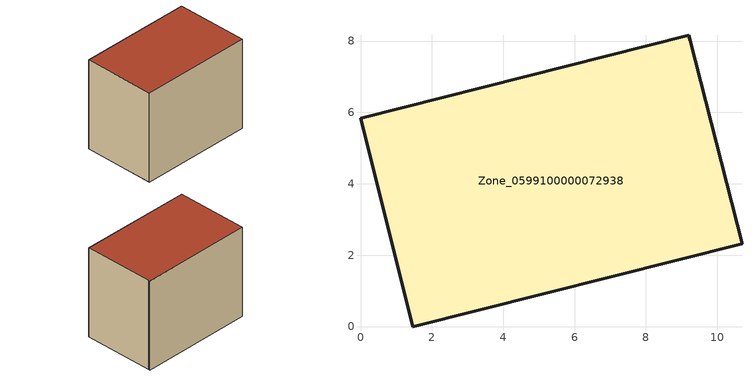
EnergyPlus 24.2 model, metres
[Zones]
Zone_0599100000072938
 floor ground (C_G): 0,5.84 9.21,8.16 9.24,8.01 10.69,2.32 1.47,0 z0
 wall outside (C_F): 1.47,0 10.69,2.32 9.24,8.01 9.21,8.16 0,5.84 1.47,0 z0:7.67
 roof outside (C_R): 9.21,8.16 0,5.84 1.47,0 10.69,2.32 9.24,8.01 z7.67
[BUILDING]
Pand.0599100000072938: North Axis=0; Terrain=City; Loads Convergence Tolerance Value=0.04; Temperature Convergence Tolerance Value=0.4; Solar Distribution=FullExterior; Maximum Number of Warmup Days=25; Minimum Number of Warmup Days=1
[Site:Location]
Rotterdam.The.Hague.AP_ZH_NLD Design_Conditions: Latitude=51.96; Longitude=4.45; Time Zone=1; Elevation=-4.5
[SITE:GROUNDTEMPERATURE:BUILDINGSURFACE]
18, 18, 18, 18, 18, 18, 18, 18, 18, 18, 18, 18
[MATERIAL] Thermal Absorptance=0.9; Solar Absorptance=0.7; Visible Absorptance=0.7
Name | Roughness | Thickness | Conductivity | Density | Specific Heat
G.TI.1965-1974 | MediumSmooth | 0.15 | 0.882353 | 540 | 1210
F.TI.1965-1974 | Rough | 0.3 | 0.697674 | 1920 | 840
R.TI.1965-1974 | MediumRough | 0.2 | 0.232558 | 1500 | 1000
[CONSTRUCTION]
C_G: G.TI.1965-1974
C_F: F.TI.1965-1974
C_R: R.TI.1965-1974
[ZONE]
Zone_0599100000072938: Type=1; Multiplier=1; Ceiling Height=Autocalculate; Volume=Autocalculate; Floor Area=autocalculate; Part of Total Floor Area=Yes
[ZONEINFILTRATION:DESIGNFLOWRATE]
Infil_Zone_0599100000072938: Zone or ZoneList or Space or SpaceList=Zone_0599100000072938; Schedule=AlwaysOn; Design Flow Rate Calculation Method=Flow/Area; Flow Rate per Floor Area=0.003; Constant Term Coefficient=1; Temperature Term Coefficient=0; Velocity Term Coefficient=0; Velocity Squared Term Coefficient=0
[HVACTEMPLATE:ZONE:IDEALLOADSAIRSYSTEM]
Zone_0599100000072938: Maximum Heating Supply Air Temperature=50; Minimum Cooling Supply Air Temperature=13; Maximum Heating Supply Air Humidity Ratio=0.0156; Minimum Cooling Supply Air Humidity Ratio=0.0077; Heating Limit=NoLimit; Cooling Limit=NoLimit; Dehumidification Control Type=ConstantSensibleHeatRatio; Cooling Sensible Heat Ratio=0.7; Dehumidification Setpoint=60; Humidification Control Type=None; Humidification Setpoint=30; Outdoor Air Method=None; Outdoor Air Flow Rate per Person=0.00944; Outdoor Air Flow Rate per Zone Floor Area=0; Outdoor Air Flow Rate per Zone=0; Demand Controlled Ventilation Type=None; Outdoor Air Economizer Type=NoEconomizer; Heat Recovery Type=None; Sensible Heat Recovery Effectiveness=0.7; Latent Heat Recovery Effectiveness=0.65
[ZONECONTROL:THERMOSTAT]
ThermostatControl_Zone_0599100000072938: Zone or ZoneList=Zone_0599100000072938; Control Type Schedule=DualSetpointControlType; Control 1=Thermostat_Zone_0599100000072938; Temperature Difference Between Cutout And Setpoint=0
[THERMOSTATSETPOINT:DUALSETPOINT]
Thermostat_Zone_0599100000072938: Heating Setpoint Temperature Schedule=HeatingSetpoint_Zone_0599100000072938; Cooling Setpoint Temperature Schedule=CoolingSetpoint_Zone_0599100000072938
[SCHEDULE:COMPACT]
HeatingSetpoint_Zone_0599100000072938: Through: 12/31, For: AllDays, Until: 24:00, 21
CoolingSetpoint_Zone_0599100000072938: Through: 12/31, For: AllDays, Until: 24:00, 24
DualSetpointControlType: Through: 12/31, For: AllDays, Until: 24:00, 4
AlwaysOn: Through: 12/31, For: AllDays, Until: 24:00, 1
